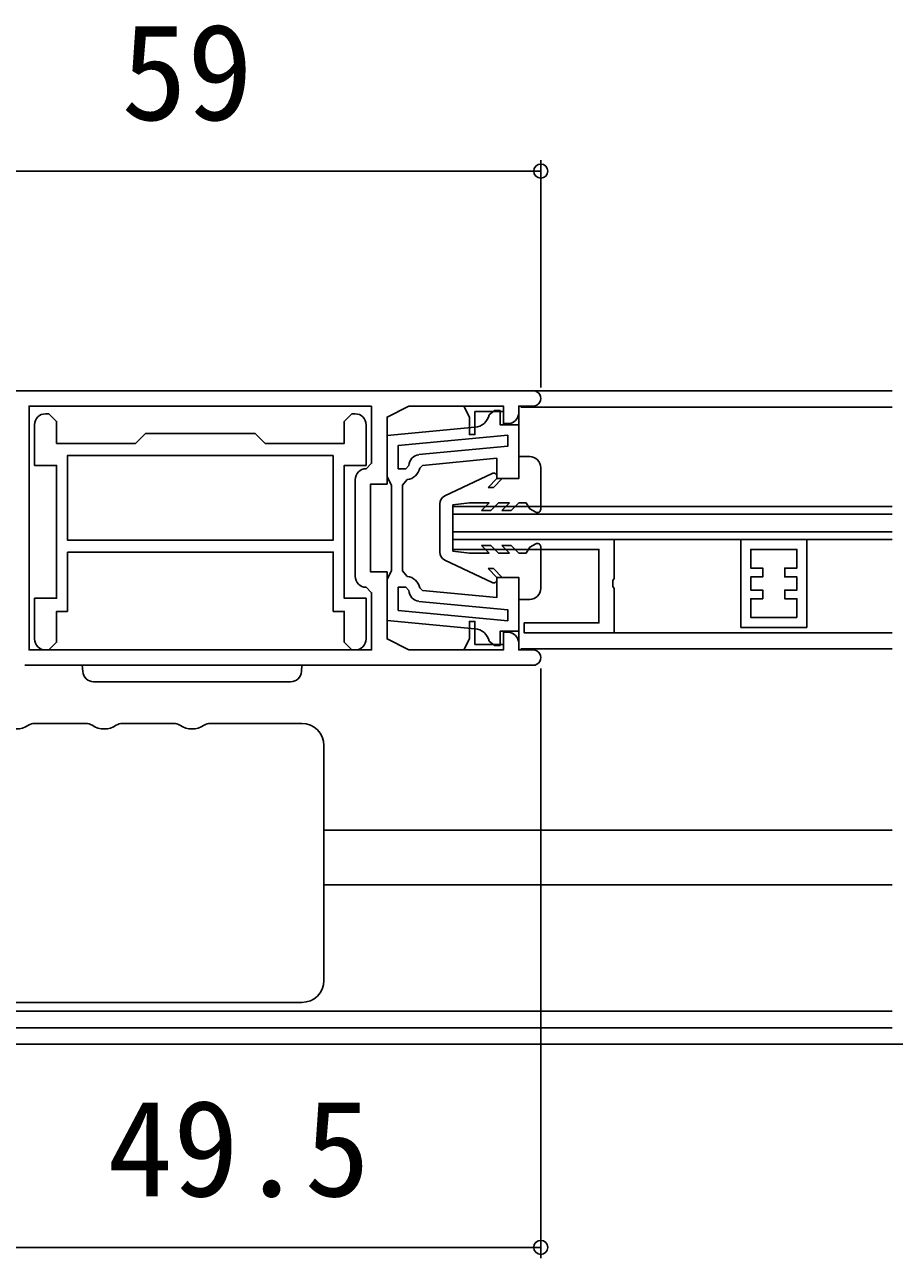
# Model space of a CAD drawing. Units: millimetres, scale not verified. Extents: x -525 to 525, y -782 to 777.
# Drawn here: x 87.7 to 166.9, y 85.9 to 198.2 of the extents above; entities that cross this region are included whole.
import ezdxf
from ezdxf.enums import TextEntityAlignment as Align

# ---------------------------------------------------------------- set-up
doc = ezdxf.new("R2010")
doc.units = ezdxf.units.MM
doc.header["$LTSCALE"] = 4
for name, color, linetype in [('0-2_YKK_11', 7, 'Continuous'), ('0-3_YKK_12', 2, 'Continuous'), ('0-4_YKK_13', 4, 'Continuous'), ('0-6_YKK_D', 6, 'Continuous')]:
    doc.layers.add(name, color=color, linetype=linetype)
doc.styles.add('ＭＳ ゴシック', font='')
doc.styles.get('ＭＳ ゴシック').set_extended_font_data('MS Gothic')

msp = doc.modelspace()

# ---------------------------------------------------------------- linework, layer by layer
at = {"layer": '0-2_YKK_11'}
for p, q in [((117.779, 147.955), (117.779, 156.755)), ((87.679, 139.855), (133.979, 139.855))]:
    msp.add_line(p, q, dxfattribs=at)
for points in [[(133.979, 164.855), (76.679, 164.855), (75.679, 163.855), (75.679, 160.755), (77.479, 158.955), (78.079, 158.955), (78.079, 160.055), (86.679, 160.055), (86.679, 146.255), (84.679, 145.255), (78.079, 145.255), (78.079, 146.355), (77.479, 146.355), (76.679, 145.555), (76.679, 144.855)], [(119.279, 163.455), (88.079, 163.455), (88.079, 141.255), (119.279, 141.255), (119.279, 146.455), (118.779, 146.955)], [(118.779, 157.755), (119.279, 158.255), (119.279, 163.455)], [(131.679, 142.855), (131.279, 142.855), (131.279, 141.755), (128.679, 141.755), (128.679, 143.855), (128.179, 143.855), (128.179, 142.255), (127.679, 141.255), (122.679, 141.255), (120.679, 142.255), (120.679, 148.355), (119.179, 148.355), (119.179, 156.355), (120.679, 156.355), (120.679, 162.455), (122.679, 163.455), (127.679, 163.455), (128.179, 162.455), (128.179, 160.855), (128.679, 160.855), (128.679, 162.955), (131.279, 162.955), (131.279, 161.855), (131.679, 161.855)], [(123.657, 157.816), (123.923, 158.059), (130.679, 158.698), (130.679, 156.855), (132.679, 156.855), (132.679, 161.755), (130.979, 161.755), (130.979, 163.055), (130.479, 163.055), (129.992, 162.67)], [(127.679, 163.455), (131.279, 163.455), (131.279, 162.955)], [(132.679, 162.855), (132.679, 163.455), (133.979, 163.455)], [(88.579, 161.755), (88.579, 158.055), (90.579, 158.055), (90.579, 145.955), (88.579, 145.955), (88.579, 142.255)], [(117.779, 162.755), (117.479, 162.755), (116.779, 162.055), (116.779, 160.055), (109.579, 160.055), (108.679, 160.955), (98.679, 160.955), (97.779, 160.055), (90.579, 160.055), (90.579, 162.055), (89.879, 162.755), (89.579, 162.755)], [(118.779, 142.255), (118.779, 145.955), (116.779, 145.955), (116.779, 158.055), (118.779, 158.055), (118.779, 161.755)], [(128.674, 161.521), (120.679, 160.766), (120.679, 157.055), (120.879, 156.655), (121.079, 156.255), (121.079, 152.355), (121.079, 148.455), (120.879, 148.055), (120.679, 147.655), (120.679, 143.943), (128.674, 143.188)], [(131.679, 160.801), (121.679, 159.856), (121.679, 157.755), (122.379, 157.755), (122.679, 158.05)], [(123.585, 159.032), (131.679, 159.796), (131.679, 160.801)], [(122.523, 147.947), (122.079, 148.443), (122.079, 152.355), (122.079, 156.266), (122.523, 156.763)], [(89.579, 141.255), (89.879, 141.255), (90.579, 141.955), (90.579, 144.755), (91.579, 144.755), (91.579, 150.155)], [(91.579, 150.155), (115.779, 150.155), (115.779, 144.755), (116.779, 144.755), (116.779, 141.955), (117.479, 141.255), (117.779, 141.255)], [(129.992, 142.04), (130.479, 141.655), (130.979, 141.655), (130.979, 142.955), (132.679, 142.955), (132.679, 147.855), (130.679, 147.855), (130.679, 146.012), (123.923, 146.65), (123.657, 146.893)], [(122.679, 146.659), (122.379, 146.955), (121.679, 146.955), (121.679, 144.853)], [(121.679, 144.853), (131.679, 143.908), (131.679, 144.913), (123.585, 145.677)], [(131.279, 141.755), (131.279, 141.255), (127.679, 141.255)], [(133.979, 141.255), (132.679, 141.255), (132.679, 141.855)]]:
    msp.add_lwpolyline(points, dxfattribs=at)
for points in [[(115.779, 158.955), (91.579, 158.955), (91.579, 151.255), (115.779, 151.255)], [(141.379, 151.305), (126.679, 151.305), (126.679, 150.405), (139.979, 150.405), (139.979, 143.705), (133.179, 143.705), (133.179, 142.805), (141.379, 142.805), (141.379, 146.846), (141.259, 147.03), (141.259, 147.58), (141.379, 147.763)], [(141.379, 151.305), (126.679, 151.305), (126.679, 150.405), (139.979, 150.405), (139.979, 143.705), (133.179, 143.705), (133.179, 142.805), (141.379, 142.805), (141.379, 146.846), (141.259, 147.03), (141.259, 147.58), (141.379, 147.763)], [(158.902, 151.306), (158.902, 143.306), (152.902, 143.306), (152.902, 151.306)], [(158.002, 144.206), (153.802, 144.206), (153.802, 145.906), (154.902, 145.906), (154.902, 146.706), (153.802, 146.706), (153.802, 147.906), (154.902, 147.906), (154.902, 148.706), (153.802, 148.706), (153.802, 150.406), (158.002, 150.406), (158.002, 148.706), (156.902, 148.706), (156.902, 147.906), (158.002, 147.906), (158.002, 146.706), (156.902, 146.706), (156.902, 145.906), (158.002, 145.906)]]:
    msp.add_lwpolyline(points, close=True, dxfattribs=at)
for centre, radius, start, end in [((133.979, 164.155), 0.7, 269.99999, 90.00001), ((89.579, 161.755), 1, 90.00001, 179.99999), ((117.779, 161.755), 1, 0.00001, 89.99999), ((128.533, 163.015), 1.5, 275.3968, 346.69785), ((131.679, 162.855), 1, 270.00001, 359.99999), ((123.679, 158.036), 1, 95.39681, 179.18725), ((118.779, 156.755), 1, 90.00001, 179.99999), ((122.379, 158.055), 1.3, 276.37938, 349.41145), ((118.779, 147.955), 1, 180.00001, 269.99999), ((122.379, 146.655), 1.3, 10.58855, 83.62062), ((123.679, 146.673), 1, 180.81275, 264.60319), ((128.533, 141.694), 1.5, 13.30215, 84.6032), ((131.679, 141.855), 1, 0.00001, 89.99999), ((89.579, 142.255), 1, 180.00001, 269.99999), ((117.779, 142.255), 1, 270.00001, 359.99999), ((133.979, 140.555), 0.7, 269.99999, 90.00001)]:
    msp.add_arc(centre, radius, start, end, dxfattribs=at)
at = {"layer": '0-3_YKK_12'}
for p, q in [((166.68, 164.855), (74.681, 164.855)), ((132.879, 163.355), (166.68, 163.355)), ((132.679, 161.355), (132.679, 162.827)), ((126.679, 151.305), (126.679, 154.305)), ((166.68, 154.305), (126.679, 154.305)), ((166.68, 153.605), (126.679, 153.605)), ((166.68, 152.005), (126.679, 152.005)), ((166.68, 151.305), (126.679, 151.305)), ((132.679, 141.755), (132.679, 143.355)), ((166.68, 142.805), (141.079, 142.805)), ((132.879, 141.355), (166.68, 141.355)), ((166.68, 124.855), (114.921, 124.855)), ((166.68, 119.855), (114.921, 119.855)), ((74.681, 108.355), (166.68, 108.355)), ((74.921, 106.855), (166.68, 106.855))]:
    msp.add_line(p, q, dxfattribs=at)
at = {"layer": '0-4_YKK_13'}
for p, q in [((133.679, 158.855), (132.679, 158.855)), ((132.679, 158.855), (132.679, 156.855)), ((125.935, 155.272), (130.25, 157.326)), ((134.679, 154.055), (134.679, 157.855)), ((129.879, 156.055), (130.679, 156.855)), ((130.379, 156.055), (131.179, 156.855)), ((130.679, 156.855), (130.679, 157.055)), ((132.679, 156.855), (131.179, 156.855)), ((130.379, 156.055), (129.879, 156.055)), ((125.479, 154.549), (125.479, 150.16)), ((126.679, 154.455), (128.179, 154.655)), ((126.679, 150.255), (126.679, 154.455)), ((129.992, 154.655), (128.179, 154.655)), ((129.292, 153.955), (129.992, 154.655)), ((129.292, 153.955), (130.14, 153.955)), ((130.14, 153.955), (130.84, 154.655)), ((131.83, 154.655), (130.84, 154.655)), ((131.13, 153.955), (131.83, 154.655)), ((131.13, 153.955), (131.979, 153.955)), ((131.979, 153.955), (132.679, 154.655)), ((133.366, 154.655), (132.679, 154.655)), ((133.679, 154.112), (133.366, 154.655)), ((134.229, 153.795), (133.679, 154.112)), ((129.292, 150.755), (130.14, 150.755)), ((129.292, 150.755), (129.992, 150.055)), ((130.14, 150.755), (130.84, 150.055)), ((131.13, 150.755), (131.83, 150.055)), ((131.13, 150.755), (131.979, 150.755)), ((131.979, 150.755), (132.679, 150.055)), ((133.679, 150.597), (133.366, 150.055)), ((134.229, 150.915), (133.679, 150.597)), ((134.679, 150.655), (134.679, 146.855)), ((125.935, 149.438), (130.25, 147.384)), ((126.679, 150.255), (128.179, 150.055)), ((129.992, 150.055), (128.179, 150.055)), ((131.83, 150.055), (130.84, 150.055)), ((133.366, 150.055), (132.679, 150.055)), ((130.379, 148.655), (129.879, 148.655)), ((129.879, 148.655), (130.679, 147.855)), ((130.379, 148.655), (131.179, 147.855)), ((130.679, 147.855), (130.679, 147.655)), ((132.679, 147.855), (131.179, 147.855)), ((132.679, 145.855), (132.679, 147.855)), ((133.679, 145.855), (132.679, 145.855)), ((111.931, 139.855), (93.927, 139.855)), ((111.931, 139.855), (112.929, 139.855)), ((112.929, 139.855), (112.895, 139.294)), ((111.897, 138.355), (93.961, 138.355)), ((88.592, 134.555), (93.25, 134.555)), ((96.592, 134.555), (101.25, 134.555)), ((104.592, 134.555), (112.921, 134.555)), ((114.921, 132.555), (114.921, 128.577)), ((114.921, 128.577), (114.921, 115.132)), ((114.921, 115.132), (114.921, 111.155)), ((112.921, 109.155), (76.921, 109.155))]:
    msp.add_line(p, q, dxfattribs=at)
msp.add_lwpolyline([(92.963, 139.294), (92.929, 139.855), (93.927, 139.855)], dxfattribs=at)
for centre, radius, start, end in [((133.679, 157.855), 1, 359.99913, 90), ((130.379, 157.055), 0.3, 0, 115.45457), ((126.279, 154.549), 0.8, 115.45315, 179.99891), ((134.379, 154.055), 0.3, 239.99924, 0), ((134.379, 150.655), 0.3, 0, 120.00076), ((126.279, 150.16), 0.8, 180, 244.54685), ((130.379, 147.655), 0.3, 244.54543, 0), ((133.679, 146.855), 1, 270, 0), ((93.961, 139.355), 1, 183.5, 270), ((111.897, 139.355), 1, 270, 356.5), ((86.921, 136.055), 2, 236.44269, 303.55731), ((88.579, 133.555), 1, 90, 123.55731), ((93.262, 133.555), 1, 56.44269, 90), ((94.921, 136.055), 2, 236.44269, 303.55731), ((96.579, 133.555), 1, 90, 123.55731), ((101.262, 133.555), 1, 56.44269, 90), ((102.921, 136.055), 2, 236.44269, 303.55731), ((104.579, 133.555), 1, 90, 123.55731), ((112.921, 132.555), 2, 0, 90), ((112.921, 111.155), 2, 270, 0)]:
    msp.add_arc(centre, radius, start, end, dxfattribs=at)
at = {"layer": '0-6_YKK_D'}
for p, q in [((134.679, 165.155), (134.679, 185.855)), ((75.679, 184.855), (134.679, 184.855)), ((134.679, 139.555), (134.679, 85.855)), ((85.681, 105.355), (268.38, 105.355)), ((85.181, 86.855), (134.679, 86.855))]:
    msp.add_line(p, q, dxfattribs=at)
for centre in [(134.679, 184.855), (134.679, 86.855)]:
    msp.add_circle(centre, 0.637, dxfattribs=at)

# ---------------------------------------------------------------- texts
at = {"layer": '0-6_YKK_D', "style": 'ＭＳ ゴシック'}
for s, p in [('59', (96.486, 186.855)), ('49.5', (95.202, 88.855))]:
    msp.add_text(s, height=8.798, dxfattribs=at).set_placement(p, align=Align.BOTTOM_LEFT)

doc.saveas('drawing.dxf')
